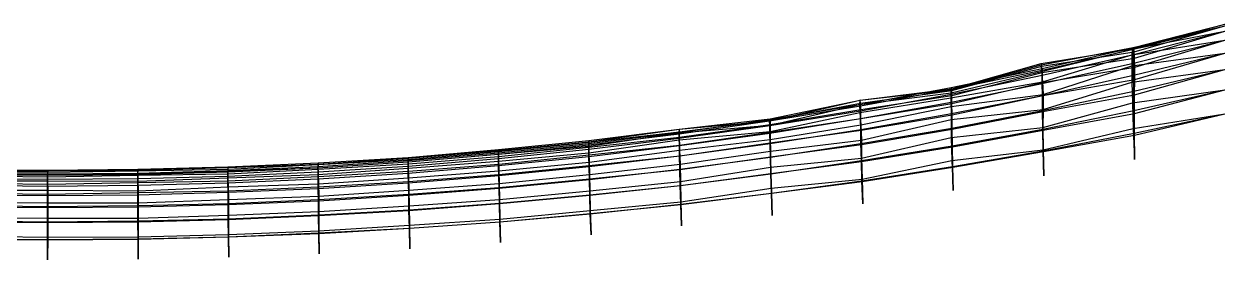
# Model space of a CAD drawing. Header units: metres. Extents: x 0.5 to 40.5, y -2.1 to 1.9.
# Drawn here: x 20.1 to 40.5, y -2.13 to 1.87 of the extents above; entities that cross this region are included whole.
import ezdxf

# ---------------------------------------------------------------- set-up
doc = ezdxf.new("R2010")
doc.units = ezdxf.units.M
doc.layers.add('Deflected structure', color=30, linetype='Continuous')
doc.layers.add('Original structure', color=3, linetype='Continuous')

msp = doc.modelspace()

# ---------------------------------------------------------------- linework, layer by layer
at = {"layer": 'Deflected structure'}
for p, q in [((38.95, 1.454, 12.473), (40.5, 1.866, 12.5)), ((38.926, 1.44, 9.355), (40.5, 1.744, 9.375)), ((38.938, 1.47, 10.915), (40.5, 1.836, 10.938)), ((38.958, 1.394, 14.03), (40.5, 1.836, 14.062)), ((38.964, 1.288, 15.587), (40.5, 1.744, 15.625)), ((37.376, 1.173, 10.942), (38.938, 1.47, 10.915)), ((37.379, 1.2, 12.495), (38.95, 1.454, 12.473)), ((37.382, 1.064, 9.39), (38.926, 1.44, 9.355)), ((38.918, 1.344, 7.792), (40.5, 1.591, 7.812)), ((38.926, 1.44, 9.355), (38.918, 1.344, 7.792)), ((38.938, 1.47, 10.915), (38.926, 1.44, 9.355)), ((38.95, 1.454, 12.473), (38.938, 1.47, 10.915)), ((38.958, 1.394, 14.03), (38.95, 1.454, 12.473)), ((38.966, 1.134, 17.146), (40.5, 1.591, 17.188)), ((37.386, 1.154, 14.048), (38.958, 1.394, 14.03)), ((37.393, 1.042, 15.6), (38.964, 1.288, 15.587)), ((37.398, 0.887, 7.839), (38.918, 1.344, 7.792)), ((38.917, 1.158, 6.229), (40.5, 1.375, 6.25)), ((38.918, 1.344, 7.792), (38.917, 1.158, 6.229)), ((38.964, 1.288, 15.587), (38.958, 1.394, 14.03)), ((38.966, 1.134, 17.146), (38.964, 1.288, 15.587)), ((38.966, 0.928, 18.706), (40.5, 1.375, 18.75)), ((35.846, 0.7, 9.382), (37.382, 1.064, 9.39)), ((35.854, 0.752, 10.933), (37.376, 1.173, 10.942)), ((35.86, 0.768, 12.483), (37.379, 1.2, 12.495)), ((35.862, 0.738, 14.032), (37.386, 1.154, 14.048)), ((35.862, 0.655, 15.583), (37.393, 1.042, 15.6)), ((37.379, 1.2, 12.495), (37.376, 1.173, 10.942)), ((37.376, 1.173, 10.942), (37.382, 1.064, 9.39)), ((37.386, 1.154, 14.048), (37.379, 1.2, 12.495)), ((37.382, 1.064, 9.39), (37.398, 0.887, 7.839)), ((37.393, 1.042, 15.6), (37.386, 1.154, 14.048)), ((37.399, 0.873, 17.152), (37.393, 1.042, 15.6)), ((37.399, 0.873, 17.152), (38.966, 1.134, 17.146)), ((37.409, 0.672, 6.284), (38.917, 1.158, 6.229)), ((38.917, 1.158, 6.229), (38.92, 0.883, 4.669)), ((38.92, 0.883, 4.669), (40.5, 1.096, 4.688)), ((38.965, 0.666, 20.27), (40.5, 1.097, 20.312)), ((38.966, 0.928, 18.706), (38.966, 1.134, 17.146)), ((35.845, 0.613, 7.826), (37.398, 0.887, 7.839)), ((35.862, 0.52, 17.136), (37.399, 0.873, 17.152)), ((37.398, 0.887, 7.839), (37.409, 0.672, 6.284)), ((37.404, 0.652, 18.707), (37.399, 0.873, 17.152)), ((37.404, 0.652, 18.707), (38.966, 0.928, 18.706)), ((37.409, 0.418, 4.722), (38.92, 0.883, 4.669)), ((38.92, 0.883, 4.669), (38.928, 0.529, 3.11)), ((38.965, 0.666, 20.27), (38.966, 0.928, 18.706)), ((34.29, 0.504, 9.395), (35.846, 0.7, 9.382)), ((34.295, 0.573, 10.943), (35.854, 0.752, 10.933)), ((34.298, 0.364, 7.845), (35.845, 0.613, 7.826)), ((34.302, 0.575, 12.49), (35.86, 0.768, 12.483)), ((34.308, 0.522, 14.036), (35.862, 0.738, 14.032)), ((34.312, 0.416, 15.582), (35.862, 0.655, 15.583)), ((35.846, 0.7, 9.382), (35.845, 0.613, 7.826)), ((35.845, 0.613, 7.826), (35.847, 0.471, 6.265)), ((35.854, 0.752, 10.933), (35.846, 0.7, 9.382)), ((35.847, 0.471, 6.265), (37.409, 0.672, 6.284)), ((35.86, 0.768, 12.483), (35.854, 0.752, 10.933)), ((35.862, 0.738, 14.032), (35.86, 0.768, 12.483)), ((35.862, 0.655, 15.583), (35.862, 0.738, 14.032)), ((35.862, 0.52, 17.136), (35.862, 0.655, 15.583)), ((35.863, 0.327, 18.692), (37.404, 0.652, 18.707)), ((37.408, 0.384, 20.266), (37.404, 0.652, 18.707)), ((37.408, 0.384, 20.266), (38.965, 0.666, 20.27)), ((37.409, 0.672, 6.284), (37.409, 0.418, 4.722)), ((38.928, 0.529, 3.11), (40.5, 0.753, 3.125)), ((38.964, 0.348, 21.837), (40.5, 0.753, 21.875)), ((38.964, 0.348, 21.837), (38.965, 0.666, 20.27)), ((32.771, 0.149, 9.401), (34.29, 0.504, 9.395)), ((32.772, 0.164, 15.582), (34.312, 0.416, 15.582)), ((32.773, 0.26, 12.491), (34.302, 0.575, 12.49)), ((32.773, 0.227, 10.947), (34.295, 0.573, 10.943)), ((32.773, 0.239, 14.036), (34.308, 0.522, 14.036)), ((34.295, 0.573, 10.943), (34.29, 0.504, 9.395)), ((34.29, 0.504, 9.395), (34.298, 0.364, 7.845)), ((34.302, 0.575, 12.49), (34.295, 0.573, 10.943)), ((34.308, 0.522, 14.036), (34.302, 0.575, 12.49)), ((34.312, 0.416, 15.582), (34.308, 0.522, 14.036)), ((34.315, 0.264, 17.131), (34.312, 0.416, 15.582)), ((34.313, 0.157, 6.293), (35.847, 0.471, 6.265)), ((34.315, 0.264, 17.131), (35.862, 0.52, 17.136)), ((35.847, 0.471, 6.265), (35.847, 0.247, 4.7)), ((35.847, 0.247, 4.7), (37.409, 0.418, 4.722)), ((35.863, 0.327, 18.692), (35.862, 0.52, 17.136)), ((37.407, 0.111, 3.155), (38.928, 0.529, 3.11)), ((37.409, 0.418, 4.722), (37.407, 0.111, 3.155)), ((38.928, 0.529, 3.11), (38.94, 0.095, 1.553)), ((31.226, 0.082, 10.947), (32.773, 0.227, 10.947)), ((31.229, 0.086, 12.49), (32.773, 0.26, 12.491)), ((31.232, 0.039, 14.033), (32.773, 0.239, 14.036)), ((32.773, 0.227, 10.947), (32.771, 0.149, 9.401)), ((32.772, 0.044, 7.851), (34.298, 0.364, 7.845)), ((32.772, 0.164, 15.582), (32.773, 0.239, 14.036)), ((32.773, 0.035, 17.131), (34.315, 0.264, 17.131)), ((32.773, 0.239, 14.036), (32.773, 0.26, 12.491)), ((32.773, 0.26, 12.491), (32.773, 0.227, 10.947)), ((34.298, 0.364, 7.845), (34.313, 0.157, 6.293)), ((34.319, 0.067, 18.685), (34.315, 0.264, 17.131)), ((34.319, 0.067, 18.685), (35.863, 0.327, 18.692)), ((34.323, -0.101, 4.735), (35.847, 0.247, 4.7)), ((35.847, 0.247, 4.7), (35.848, -0.056, 3.133)), ((35.866, 0.081, 20.253), (35.863, 0.327, 18.692)), ((35.866, 0.081, 20.253), (37.408, 0.384, 20.266)), ((37.412, 0.068, 21.833), (37.408, 0.384, 20.266)), ((37.412, 0.068, 21.833), (38.964, 0.348, 21.837)), ((38.94, 0.095, 1.553), (40.5, 0.344, 1.562)), ((38.962, -0.02, 23.412), (38.964, 0.348, 21.837)), ((38.962, -0.02, 23.412), (40.5, 0.344, 23.438)), ((29.692, -0.202, 9.408), (31.223, 0.023, 9.401)), ((29.693, -0.13, 10.951), (31.226, 0.082, 10.947)), ((29.694, -0.109, 12.493), (31.229, 0.086, 12.49)), ((29.695, -0.139, 14.035), (31.232, 0.039, 14.033)), ((31.223, 0.023, 9.401), (32.771, 0.149, 9.401)), ((31.226, 0.082, 10.947), (31.223, 0.023, 9.401)), ((31.223, 0.023, 9.401), (31.226, -0.095, 7.853)), ((31.229, 0.086, 12.49), (31.226, 0.082, 10.947)), ((31.226, -0.095, 7.853), (32.772, 0.044, 7.851)), ((31.232, 0.039, 14.033), (31.229, 0.086, 12.49)), ((31.234, -0.052, 15.576), (31.232, 0.039, 14.033)), ((31.234, -0.052, 15.576), (32.772, 0.164, 15.582)), ((31.236, -0.188, 17.124), (32.773, 0.035, 17.131)), ((32.771, 0.149, 9.401), (32.772, 0.044, 7.851)), ((32.773, 0.035, 17.131), (32.772, 0.164, 15.582)), ((32.772, 0.044, 7.851), (32.775, -0.093, 6.292)), ((32.775, -0.149, 18.685), (32.773, 0.035, 17.131)), ((32.775, -0.093, 6.292), (34.313, 0.157, 6.293)), ((32.775, -0.149, 18.685), (34.319, 0.067, 18.685)), ((34.313, 0.157, 6.293), (34.323, -0.101, 4.735)), ((34.323, -0.177, 20.246), (34.319, 0.067, 18.685)), ((34.323, -0.177, 20.246), (35.866, 0.081, 20.253)), ((35.848, -0.056, 3.133), (37.407, 0.111, 3.155)), ((35.87, -0.218, 21.822), (35.866, 0.081, 20.253)), ((35.87, -0.218, 21.822), (37.412, 0.068, 21.833)), ((37.407, 0.111, 3.155), (37.412, -0.266, 1.582)), ((37.412, -0.266, 1.582), (38.94, 0.095, 1.553)), ((37.416, -0.294, 23.409), (37.412, 0.068, 21.833)), ((38.94, 0.095, 1.553), (38.961, -0.432)), ((28.156, -0.341, 9.409), (29.692, -0.202, 9.408)), ((28.158, -0.278, 10.952), (29.693, -0.13, 10.951)), ((28.159, -0.263, 12.493), (29.694, -0.109, 12.493)), ((28.16, -0.296, 14.034), (29.695, -0.139, 14.035)), ((29.693, -0.13, 10.951), (29.692, -0.202, 9.408)), ((29.692, -0.202, 9.408), (29.695, -0.315, 7.86)), ((29.694, -0.109, 12.493), (29.693, -0.13, 10.951)), ((29.695, -0.139, 14.035), (29.694, -0.109, 12.493)), ((29.695, -0.315, 7.86), (31.226, -0.095, 7.853)), ((29.696, -0.222, 15.578), (29.695, -0.139, 14.035)), ((29.696, -0.222, 15.578), (31.234, -0.052, 15.576)), ((29.697, -0.353, 17.125), (31.236, -0.188, 17.124)), ((31.226, -0.095, 7.853), (31.234, -0.274, 6.3)), ((31.236, -0.188, 17.124), (31.234, -0.052, 15.576)), ((31.234, -0.274, 6.3), (32.775, -0.093, 6.292)), ((31.239, -0.371, 18.677), (31.236, -0.188, 17.124)), ((31.239, -0.371, 18.677), (32.775, -0.149, 18.685)), ((32.775, -0.093, 6.292), (32.778, -0.289, 4.727)), ((32.78, -0.383, 20.246), (32.775, -0.149, 18.685)), ((32.778, -0.289, 4.727), (34.323, -0.101, 4.735)), ((32.78, -0.383, 20.246), (34.323, -0.177, 20.246)), ((34.323, -0.101, 4.735), (34.327, -0.406, 3.168)), ((34.328, -0.467, 21.816), (34.323, -0.177, 20.246)), ((34.327, -0.406, 3.168), (35.848, -0.056, 3.133)), ((35.848, -0.056, 3.133), (35.859, -0.45, 1.564)), ((37.416, -0.294, 23.409), (38.962, -0.02, 23.412)), ((38.961, -0.432, 25), (38.962, -0.02, 23.412)), ((25.093, -0.507, 10.954), (26.625, -0.407, 10.952)), ((25.094, -0.489, 12.494), (26.627, -0.394, 12.493)), ((26.623, -0.469, 9.409), (28.156, -0.341, 9.409)), ((26.625, -0.407, 10.952), (26.623, -0.469, 9.409)), ((26.625, -0.407, 10.952), (28.158, -0.278, 10.952)), ((26.627, -0.394, 12.493), (26.625, -0.407, 10.952)), ((26.627, -0.394, 12.493), (28.159, -0.263, 12.493)), ((26.627, -0.428, 14.033), (28.16, -0.296, 14.034)), ((26.627, -0.428, 14.033), (26.627, -0.394, 12.493)), ((26.628, -0.506, 15.575), (28.161, -0.377, 15.576)), ((28.158, -0.278, 10.952), (28.156, -0.341, 9.409)), ((28.156, -0.341, 9.409), (28.159, -0.457, 7.862)), ((28.159, -0.263, 12.493), (28.158, -0.278, 10.952)), ((28.16, -0.296, 14.034), (28.159, -0.263, 12.493)), ((28.159, -0.457, 7.862), (29.695, -0.315, 7.86)), ((28.161, -0.377, 15.576), (28.16, -0.296, 14.034)), ((28.161, -0.377, 15.576), (29.696, -0.222, 15.578)), ((28.163, -0.507, 17.122), (28.161, -0.377, 15.576)), ((28.163, -0.507, 17.122), (29.697, -0.353, 17.125)), ((29.695, -0.315, 7.86), (29.701, -0.474, 6.305)), ((29.697, -0.353, 17.125), (29.696, -0.222, 15.578)), ((29.7, -0.531, 18.677), (29.697, -0.353, 17.125)), ((29.7, -0.531, 18.677), (31.239, -0.371, 18.677)), ((29.701, -0.474, 6.305), (31.234, -0.274, 6.3)), ((31.234, -0.274, 6.3), (31.243, -0.512, 4.74)), ((31.243, -0.599, 20.238), (31.239, -0.371, 18.677)), ((31.243, -0.512, 4.74), (32.778, -0.289, 4.727)), ((31.243, -0.599, 20.238), (32.78, -0.383, 20.246)), ((32.778, -0.289, 4.727), (32.78, -0.559, 3.154)), ((32.786, -0.667, 21.816), (32.78, -0.383, 20.246)), ((32.78, -0.559, 3.154), (34.327, -0.406, 3.168)), ((34.327, -0.406, 3.168), (34.334, -0.766, 1.591)), ((34.328, -0.467, 21.816), (35.87, -0.218, 21.822)), ((35.859, -0.45, 1.564), (37.412, -0.266, 1.582)), ((35.875, -0.563, 23.403), (35.87, -0.218, 21.822)), ((35.875, -0.563, 23.403), (37.416, -0.294, 23.409)), ((37.412, -0.266, 1.582), (37.423, -0.706)), ((37.423, -0.706, 25), (37.416, -0.294, 23.409)), ((18.972, -0.605, 12.494), (20.502, -0.61, 12.493)), ((20.502, -0.61, 12.493), (20.501, -0.622, 10.953)), ((20.502, -0.61, 12.493), (22.032, -0.595, 12.495)), ((20.503, -0.647, 14.032), (20.502, -0.61, 12.493)), ((22.031, -0.613, 10.956), (23.562, -0.568, 10.953)), ((22.032, -0.595, 12.495), (22.031, -0.613, 10.956)), ((22.032, -0.595, 12.495), (23.563, -0.556, 12.493)), ((22.033, -0.622, 14.035), (22.032, -0.595, 12.495)), ((22.033, -0.622, 14.035), (23.564, -0.592, 14.032)), ((23.562, -0.568, 10.953), (23.56, -0.628, 9.411)), ((23.56, -0.628, 9.411), (25.091, -0.572, 9.412)), ((23.562, -0.568, 10.953), (25.093, -0.507, 10.954)), ((23.563, -0.556, 12.493), (23.562, -0.568, 10.953)), ((23.563, -0.556, 12.493), (25.094, -0.489, 12.494)), ((23.564, -0.592, 14.032), (23.563, -0.556, 12.493)), ((23.564, -0.592, 14.032), (25.095, -0.517, 14.034)), ((23.564, -0.671, 15.574), (23.564, -0.592, 14.032)), ((23.564, -0.671, 15.574), (25.095, -0.595, 15.576)), ((25.091, -0.572, 9.412), (26.623, -0.469, 9.409)), ((25.093, -0.507, 10.954), (25.091, -0.572, 9.412)), ((25.091, -0.572, 9.412), (25.094, -0.683, 7.866)), ((25.094, -0.489, 12.494), (25.093, -0.507, 10.954)), ((25.095, -0.517, 14.034), (25.094, -0.489, 12.494)), ((25.094, -0.683, 7.866), (26.625, -0.576, 7.862)), ((25.095, -0.517, 14.034), (26.627, -0.428, 14.033)), ((25.095, -0.595, 15.576), (26.628, -0.506, 15.575)), ((25.095, -0.595, 15.576), (25.095, -0.517, 14.034)), ((25.096, -0.72, 17.121), (25.095, -0.595, 15.576)), ((26.623, -0.469, 9.409), (26.625, -0.576, 7.862)), ((26.625, -0.576, 7.862), (28.159, -0.457, 7.862)), ((26.625, -0.576, 7.862), (26.632, -0.739, 6.309)), ((26.628, -0.506, 15.575), (26.627, -0.428, 14.033)), ((26.629, -0.63, 17.121), (26.628, -0.506, 15.575)), ((26.629, -0.63, 17.121), (28.163, -0.507, 17.122)), ((28.159, -0.457, 7.862), (28.166, -0.622, 6.308)), ((28.165, -0.683, 18.675), (28.163, -0.507, 17.122)), ((28.165, -0.683, 18.675), (29.7, -0.531, 18.677)), ((28.166, -0.622, 6.308), (29.701, -0.474, 6.305)), ((29.705, -0.757, 20.238), (29.7, -0.531, 18.677)), ((29.701, -0.474, 6.305), (29.706, -0.685, 4.743)), ((29.705, -0.757, 20.238), (31.243, -0.599, 20.238)), ((29.706, -0.685, 4.743), (31.243, -0.512, 4.74)), ((31.243, -0.512, 4.74), (31.249, -0.801, 3.172)), ((31.25, -0.874, 21.81), (31.243, -0.599, 20.238)), ((31.249, -0.801, 3.172), (32.78, -0.559, 3.154)), ((32.78, -0.559, 3.154), (32.788, -0.915, 1.577)), ((32.786, -0.667, 21.816), (34.328, -0.467, 21.816)), ((34.335, -0.803, 23.399), (34.328, -0.467, 21.816)), ((34.334, -0.766, 1.591), (35.859, -0.45, 1.564)), ((34.335, -0.803, 23.399), (35.875, -0.563, 23.403)), ((35.859, -0.45, 1.564), (35.885, -0.955)), ((35.885, -0.955, 25), (35.875, -0.563, 23.403)), ((18.968, -0.683, 9.413), (20.498, -0.681, 9.411)), ((18.969, -0.795, 7.867), (20.5, -0.791, 7.865)), ((18.97, -0.62, 10.955), (20.501, -0.622, 10.953)), ((18.971, -0.707, 15.575), (20.502, -0.726, 15.573)), ((18.972, -0.633, 14.034), (20.503, -0.647, 14.032)), ((20.501, -0.622, 10.953), (20.498, -0.681, 9.411)), ((20.498, -0.681, 9.411), (22.029, -0.681, 9.414)), ((20.498, -0.681, 9.411), (20.5, -0.791, 7.865)), ((20.5, -0.791, 7.865), (22.031, -0.797, 7.868)), ((20.5, -0.791, 7.865), (20.504, -0.952, 6.313)), ((20.501, -0.622, 10.953), (22.031, -0.613, 10.956)), ((20.501, -0.848, 17.119), (20.502, -0.726, 15.573)), ((20.502, -0.726, 15.573), (20.503, -0.647, 14.032)), ((20.502, -0.726, 15.573), (22.033, -0.698, 15.576)), ((20.503, -0.647, 14.032), (22.033, -0.622, 14.035)), ((22.031, -0.613, 10.956), (22.029, -0.681, 9.414)), ((22.029, -0.681, 9.414), (23.56, -0.628, 9.411)), ((22.029, -0.681, 9.414), (22.031, -0.797, 7.868)), ((22.031, -0.797, 7.868), (23.562, -0.739, 7.865)), ((22.031, -0.797, 7.868), (22.035, -0.96, 6.316)), ((22.032, -0.822, 17.121), (22.033, -0.698, 15.576)), ((22.032, -0.822, 17.121), (23.564, -0.794, 17.119)), ((22.033, -0.698, 15.576), (22.033, -0.622, 14.035)), ((22.033, -0.698, 15.576), (23.564, -0.671, 15.574)), ((23.56, -0.628, 9.411), (23.562, -0.739, 7.865)), ((23.562, -0.739, 7.865), (25.094, -0.683, 7.866)), ((23.562, -0.739, 7.865), (23.566, -0.896, 6.312)), ((23.564, -0.794, 17.119), (23.564, -0.671, 15.574)), ((23.564, -0.794, 17.119), (25.096, -0.72, 17.121)), ((23.565, -0.963, 18.671), (23.564, -0.794, 17.119)), ((25.094, -0.683, 7.866), (25.099, -0.843, 6.313)), ((25.096, -0.72, 17.121), (26.629, -0.63, 17.121)), ((25.097, -0.892, 18.673), (25.096, -0.72, 17.121)), ((25.097, -0.892, 18.673), (26.631, -0.801, 18.674)), ((25.099, -0.843, 6.313), (26.632, -0.739, 6.309)), ((26.631, -0.801, 18.674), (26.629, -0.63, 17.121)), ((26.631, -0.801, 18.674), (28.165, -0.683, 18.675)), ((26.635, -1.02, 20.235), (26.631, -0.801, 18.674)), ((26.632, -0.739, 6.309), (28.166, -0.622, 6.308)), ((26.632, -0.739, 6.309), (26.637, -0.949, 4.747)), ((28.17, -0.904, 20.236), (28.165, -0.683, 18.675)), ((28.166, -0.622, 6.308), (28.172, -0.839, 4.747)), ((28.17, -0.904, 20.236), (29.705, -0.757, 20.238)), ((28.172, -0.839, 4.747), (29.706, -0.685, 4.743)), ((29.711, -1.03, 21.81), (29.705, -0.757, 20.238)), ((29.706, -0.685, 4.743), (29.712, -0.96, 3.172)), ((29.712, -0.96, 3.172), (31.249, -0.801, 3.172)), ((31.249, -0.801, 3.172), (31.257, -1.15, 1.592)), ((31.25, -0.874, 21.81), (32.786, -0.667, 21.816)), ((32.795, -1, 23.4), (32.786, -0.667, 21.816)), ((32.788, -0.915, 1.577), (34.334, -0.766, 1.591)), ((32.795, -1, 23.4), (34.335, -0.803, 23.399)), ((34.334, -0.766, 1.591), (34.346, -1.18)), ((34.346, -1.18, 25), (34.335, -0.803, 23.399)), ((18.968, -0.998, 18.673), (20.5, -1.016, 18.671)), ((18.97, -0.83, 17.12), (20.501, -0.848, 17.119)), ((18.972, -0.949, 6.314), (20.504, -0.952, 6.313)), ((20.5, -1.016, 18.671), (20.501, -0.848, 17.119)), ((20.5, -1.016, 18.671), (22.032, -0.993, 18.673)), ((20.5, -1.229, 20.232), (20.5, -1.016, 18.671)), ((20.501, -0.848, 17.119), (22.032, -0.822, 17.121)), ((20.504, -0.952, 6.313), (22.035, -0.96, 6.316)), ((20.504, -0.952, 6.313), (20.505, -1.166, 4.752)), ((22.032, -0.993, 18.673), (22.032, -0.822, 17.121)), ((22.032, -0.993, 18.673), (23.565, -0.963, 18.671)), ((22.033, -1.209, 20.234), (22.032, -0.993, 18.673)), ((22.035, -0.96, 6.316), (23.566, -0.896, 6.312)), ((22.035, -0.96, 6.316), (22.038, -1.166, 4.754)), ((23.565, -0.963, 18.671), (25.097, -0.892, 18.673)), ((23.567, -1.178, 20.233), (23.565, -0.963, 18.671)), ((23.566, -0.896, 6.312), (25.099, -0.843, 6.313)), ((23.566, -0.896, 6.312), (23.57, -1.107, 4.75)), ((25.1, -1.107, 20.235), (25.097, -0.892, 18.673)), ((25.099, -0.843, 6.313), (25.104, -1.051, 4.751)), ((25.1, -1.107, 20.235), (26.635, -1.02, 20.235)), ((25.104, -1.051, 4.751), (26.637, -0.949, 4.747)), ((26.635, -1.02, 20.235), (28.17, -0.904, 20.236)), ((26.639, -1.284, 21.807), (26.635, -1.02, 20.235)), ((26.637, -0.949, 4.747), (28.172, -0.839, 4.747)), ((26.637, -0.949, 4.747), (26.64, -1.215, 3.176)), ((28.175, -1.172, 21.808), (28.17, -0.904, 20.236)), ((28.172, -0.839, 4.747), (28.176, -1.108, 3.176)), ((28.176, -1.108, 3.176), (29.712, -0.96, 3.172)), ((29.711, -1.03, 21.81), (31.25, -0.874, 21.81)), ((29.712, -0.96, 3.172), (29.718, -1.296, 1.59)), ((31.258, -1.194, 23.396), (31.25, -0.874, 21.81)), ((31.257, -1.15, 1.592), (32.788, -0.915, 1.577)), ((31.258, -1.194, 23.396), (32.795, -1, 23.4)), ((32.788, -0.915, 1.577), (32.808, -1.381)), ((32.808, -1.381, 25), (32.795, -1, 23.4)), ((18.967, -1.209, 20.234), (20.5, -1.229, 20.232)), ((18.972, -1.155, 4.752), (20.505, -1.166, 4.752)), ((20.5, -1.229, 20.232), (22.033, -1.209, 20.234)), ((20.505, -1.166, 4.752), (20.503, -1.425, 3.179)), ((20.505, -1.166, 4.752), (22.038, -1.166, 4.754)), ((22.033, -1.209, 20.234), (23.567, -1.178, 20.233)), ((22.034, -1.469, 21.807), (22.033, -1.209, 20.234)), ((22.038, -1.166, 4.754), (22.037, -1.424, 3.182)), ((22.038, -1.166, 4.754), (23.57, -1.107, 4.75)), ((23.567, -1.178, 20.233), (25.1, -1.107, 20.235)), ((23.569, -1.438, 21.806), (23.567, -1.178, 20.233)), ((23.57, -1.107, 4.75), (25.104, -1.051, 4.751)), ((23.57, -1.107, 4.75), (23.572, -1.375, 3.179)), ((25.104, -1.369, 21.807), (25.1, -1.107, 20.235)), ((25.104, -1.051, 4.751), (25.106, -1.315, 3.179)), ((25.106, -1.315, 3.179), (26.64, -1.215, 3.176)), ((26.639, -1.284, 21.807), (28.175, -1.172, 21.808)), ((26.64, -1.215, 3.176), (28.176, -1.108, 3.176)), ((26.64, -1.215, 3.176), (26.645, -1.545, 1.593)), ((28.175, -1.172, 21.808), (29.711, -1.03, 21.81)), ((28.183, -1.485, 23.395), (28.175, -1.172, 21.808)), ((28.176, -1.108, 3.176), (28.182, -1.44, 1.594)), ((29.719, -1.348, 23.396), (29.711, -1.03, 21.81)), ((29.718, -1.296, 1.59), (31.257, -1.15, 1.592)), ((29.719, -1.348, 23.396), (31.258, -1.194, 23.396)), ((31.257, -1.15, 1.592), (31.269, -1.558)), ((31.269, -1.558, 25), (31.258, -1.194, 23.396)), ((18.969, -1.416, 3.18), (20.503, -1.425, 3.179)), ((20.5, -1.487, 21.805), (20.5, -1.229, 20.232)), ((20.503, -1.425, 3.179), (20.502, -1.745, 1.596)), ((20.503, -1.425, 3.179), (22.037, -1.424, 3.182)), ((22.037, -1.424, 3.182), (23.572, -1.375, 3.179)), ((22.037, -1.424, 3.182), (22.038, -1.742, 1.598)), ((23.569, -1.438, 21.806), (25.104, -1.369, 21.807)), ((23.572, -1.375, 3.179), (25.106, -1.315, 3.179)), ((23.572, -1.375, 3.179), (23.574, -1.703, 1.597)), ((25.104, -1.369, 21.807), (26.639, -1.284, 21.807)), ((25.109, -1.677, 23.394), (25.104, -1.369, 21.807)), ((25.106, -1.315, 3.179), (25.109, -1.639, 1.596)), ((26.646, -1.593, 23.395), (26.639, -1.284, 21.807)), ((28.182, -1.44, 1.594), (29.718, -1.296, 1.59)), ((28.183, -1.485, 23.395), (29.719, -1.348, 23.396)), ((29.718, -1.296, 1.59), (29.731, -1.711)), ((29.731, -1.711, 25), (29.719, -1.348, 23.396)), ((18.966, -1.467, 21.807), (20.5, -1.487, 21.805)), ((20.5, -1.487, 21.805), (22.034, -1.469, 21.807)), ((20.5, -1.79, 23.393), (20.5, -1.487, 21.805)), ((22.034, -1.469, 21.807), (23.569, -1.438, 21.806)), ((22.036, -1.774, 23.394), (22.034, -1.469, 21.807)), ((23.573, -1.741, 23.393), (23.569, -1.438, 21.806)), ((25.109, -1.639, 1.596), (26.645, -1.545, 1.593)), ((25.109, -1.677, 23.394), (26.646, -1.593, 23.395)), ((26.645, -1.545, 1.593), (28.182, -1.44, 1.594)), ((26.645, -1.545, 1.593), (26.654, -1.946)), ((26.646, -1.593, 23.395), (28.183, -1.485, 23.395)), ((26.654, -1.946, 25), (26.646, -1.593, 23.395)), ((28.182, -1.44, 1.594), (28.192, -1.841)), ((28.192, -1.841, 25), (28.183, -1.485, 23.395)), ((18.964, -1.771, 23.395), (20.5, -1.79, 23.393)), ((18.966, -1.733, 1.596), (20.502, -1.745, 1.596)), ((20.502, -1.745, 1.596), (20.5, -2.134)), ((20.5, -1.79, 23.393), (22.036, -1.774, 23.394)), ((20.5, -2.134, 25), (20.5, -1.79, 23.393)), ((20.502, -1.745, 1.596), (22.038, -1.742, 1.598)), ((22.036, -1.774, 23.394), (23.573, -1.741, 23.393)), ((22.038, -2.122, 25), (22.036, -1.774, 23.394)), ((22.038, -1.742, 1.598), (23.574, -1.703, 1.597)), ((22.038, -1.742, 1.598), (22.038, -2.122)), ((23.573, -1.741, 23.393), (25.109, -1.677, 23.394)), ((23.577, -2.087, 25), (23.573, -1.741, 23.393)), ((23.574, -1.703, 1.597), (25.109, -1.639, 1.596)), ((23.574, -1.703, 1.597), (23.577, -2.087)), ((25.109, -1.639, 1.596), (25.115, -2.028)), ((25.115, -2.028, 25), (25.109, -1.677, 23.394))]:
    msp.add_line(p, q, dxfattribs=at)
at = {"layer": 'Original structure'}
for p, q in [((38.945, 1.47, 12.5), (40.5, 1.866, 12.5)), ((38.945, 1.441, 14.056), (40.5, 1.836, 14.062)), ((38.945, 1.441, 10.944), (40.5, 1.836, 10.938)), ((38.946, 1.352, 15.613), (40.5, 1.744, 15.625)), ((38.946, 1.352, 9.387), (40.5, 1.744, 9.375)), ((37.395, 1.112, 12.5), (38.945, 1.47, 12.5)), ((37.395, 1.084, 14.052), (38.945, 1.441, 14.056)), ((37.395, 1.084, 10.948), (38.945, 1.441, 10.944)), ((38.945, 1.441, 14.056), (38.945, 1.47, 12.5)), ((38.945, 1.47, 12.5), (38.945, 1.441, 10.944)), ((38.946, 1.352, 15.613), (38.945, 1.441, 14.056)), ((38.945, 1.441, 10.944), (38.946, 1.352, 9.387)), ((38.946, 1.204, 17.171), (40.5, 1.591, 17.188)), ((38.946, 1.204, 7.829), (40.5, 1.591, 7.812)), ((37.396, 0.998, 15.604), (38.946, 1.352, 15.613)), ((37.396, 0.998, 9.396), (38.946, 1.352, 9.387)), ((38.946, 1.204, 17.171), (38.946, 1.352, 15.613)), ((38.946, 1.352, 9.387), (38.946, 1.204, 7.829)), ((38.947, 0.997, 18.73), (40.5, 1.375, 18.75)), ((38.947, 0.997, 6.27), (40.5, 1.375, 6.25)), ((35.848, 0.79, 12.5), (37.395, 1.112, 12.5)), ((35.849, 0.763, 14.048), (37.395, 1.084, 14.052)), ((35.849, 0.763, 10.952), (37.395, 1.084, 10.948)), ((37.395, 1.084, 14.052), (37.395, 1.112, 12.5)), ((37.395, 1.112, 12.5), (37.395, 1.084, 10.948)), ((37.396, 0.998, 15.604), (37.395, 1.084, 14.052)), ((37.395, 1.084, 10.948), (37.396, 0.998, 9.396)), ((37.397, 0.856, 17.158), (38.946, 1.204, 17.171)), ((37.397, 0.856, 7.842), (38.946, 1.204, 7.829)), ((38.947, 0.997, 18.73), (38.946, 1.204, 17.171)), ((38.946, 1.204, 7.829), (38.947, 0.997, 6.27)), ((38.949, 0.73, 20.291), (40.5, 1.097, 20.312)), ((38.949, 0.73, 4.709), (40.5, 1.096, 4.688)), ((35.85, 0.68, 15.597), (37.396, 0.998, 15.604)), ((35.85, 0.68, 9.403), (37.396, 0.998, 9.396)), ((35.851, 0.543, 17.149), (37.397, 0.856, 17.158)), ((35.851, 0.543, 7.851), (37.397, 0.856, 7.842)), ((37.397, 0.856, 17.158), (37.396, 0.998, 15.604)), ((37.396, 0.998, 9.396), (37.397, 0.856, 7.842)), ((37.399, 0.656, 18.715), (37.397, 0.856, 17.158)), ((37.397, 0.856, 7.842), (37.399, 0.656, 6.285)), ((37.399, 0.656, 18.715), (38.947, 0.997, 18.73)), ((37.399, 0.656, 6.285), (38.947, 0.997, 6.27)), ((38.949, 0.73, 20.291), (38.947, 0.997, 18.73)), ((38.947, 0.997, 6.27), (38.949, 0.73, 4.709)), ((34.305, 0.503, 12.5), (35.848, 0.79, 12.5)), ((34.306, 0.477, 14.045), (35.849, 0.763, 14.048)), ((34.306, 0.477, 10.955), (35.849, 0.763, 10.952)), ((34.307, 0.397, 15.592), (35.85, 0.68, 15.597)), ((34.307, 0.397, 9.408), (35.85, 0.68, 9.403)), ((35.849, 0.763, 14.048), (35.848, 0.79, 12.5)), ((35.848, 0.79, 12.5), (35.849, 0.763, 10.952)), ((35.85, 0.68, 15.597), (35.849, 0.763, 14.048)), ((35.849, 0.763, 10.952), (35.85, 0.68, 9.403)), ((35.851, 0.543, 17.149), (35.85, 0.68, 15.597)), ((35.85, 0.68, 9.403), (35.851, 0.543, 7.851)), ((35.854, 0.35, 18.703), (37.399, 0.656, 18.715)), ((35.854, 0.35, 6.296), (37.399, 0.656, 6.285)), ((37.402, 0.399, 20.275), (37.399, 0.656, 18.715)), ((37.399, 0.656, 6.285), (37.402, 0.399, 4.725)), ((37.402, 0.399, 20.275), (38.949, 0.73, 20.291)), ((37.402, 0.399, 4.725), (38.949, 0.73, 4.709)), ((38.951, 0.402, 21.854), (38.949, 0.73, 20.291)), ((38.949, 0.73, 4.709), (38.951, 0.402, 3.146)), ((38.951, 0.402, 21.854), (40.5, 0.753, 21.875)), ((38.951, 0.402, 3.146), (40.5, 0.753, 3.125)), ((32.765, 0.25, 12.5), (34.305, 0.503, 12.5)), ((32.765, 0.224, 14.043), (34.306, 0.477, 14.045)), ((32.765, 0.224, 10.957), (34.306, 0.477, 10.955)), ((34.306, 0.477, 14.045), (34.305, 0.503, 12.5)), ((34.305, 0.503, 12.5), (34.306, 0.477, 10.955)), ((34.307, 0.397, 15.592), (34.306, 0.477, 14.045)), ((34.306, 0.477, 10.955), (34.307, 0.397, 9.408)), ((34.309, 0.264, 17.142), (35.851, 0.543, 17.149)), ((34.309, 0.264, 7.859), (35.851, 0.543, 7.851)), ((35.854, 0.35, 18.703), (35.851, 0.543, 17.149)), ((35.851, 0.543, 7.851), (35.854, 0.35, 6.296)), ((31.227, 0.029, 12.5), (32.765, 0.25, 12.5)), ((31.227, 0.004, 14.042), (32.765, 0.224, 14.043)), ((31.227, 0.004, 10.958), (32.765, 0.224, 10.957)), ((32.765, 0.224, 14.043), (32.765, 0.25, 12.5)), ((32.765, 0.25, 12.5), (32.765, 0.224, 10.957)), ((32.767, 0.147, 15.588), (32.765, 0.224, 14.043)), ((32.765, 0.224, 10.957), (32.767, 0.147, 9.412)), ((32.767, 0.147, 15.588), (34.307, 0.397, 15.592)), ((32.767, 0.147, 9.412), (34.307, 0.397, 9.408)), ((32.769, 0.018, 17.136), (34.309, 0.264, 17.142)), ((32.769, 0.018, 7.864), (34.309, 0.264, 7.859)), ((34.309, 0.264, 17.142), (34.307, 0.397, 15.592)), ((34.307, 0.397, 9.408), (34.309, 0.264, 7.859)), ((34.312, 0.078, 18.695), (34.309, 0.264, 17.142)), ((34.309, 0.264, 7.859), (34.312, 0.078, 6.305)), ((34.312, 0.078, 18.695), (35.854, 0.35, 18.703)), ((34.312, 0.078, 6.305), (35.854, 0.35, 6.296)), ((35.858, 0.103, 20.263), (35.854, 0.35, 18.703)), ((35.854, 0.35, 6.296), (35.858, 0.103, 4.737)), ((35.858, 0.103, 20.263), (37.402, 0.399, 20.275)), ((35.858, 0.103, 4.737), (37.402, 0.399, 4.725)), ((37.406, 0.086, 21.84), (37.402, 0.399, 20.275)), ((37.402, 0.399, 4.725), (37.406, 0.086, 3.16)), ((37.406, 0.086, 21.84), (38.951, 0.402, 21.854)), ((37.406, 0.086, 3.16), (38.951, 0.402, 3.146)), ((38.955, 0.014, 23.423), (38.951, 0.402, 21.854)), ((38.951, 0.402, 3.146), (38.955, 0.014, 1.577)), ((38.955, 0.014, 23.423), (40.5, 0.344, 23.438)), ((38.955, 0.014, 1.577), (40.5, 0.344, 1.562)), ((29.691, -0.16, 12.5), (31.227, 0.029, 12.5)), ((29.691, -0.184, 14.04), (31.227, 0.004, 14.042)), ((29.691, -0.184, 10.96), (31.227, 0.004, 10.958)), ((31.227, 0.004, 14.042), (31.227, 0.029, 12.5)), ((31.227, 0.029, 12.5), (31.227, 0.004, 10.958)), ((31.229, -0.071, 15.585), (31.227, 0.004, 14.042)), ((31.227, 0.004, 10.958), (31.229, -0.071, 9.415)), ((31.229, -0.071, 15.585), (32.767, 0.147, 15.588)), ((31.229, -0.071, 9.415), (32.767, 0.147, 9.412)), ((31.231, -0.196, 17.132), (32.769, 0.018, 17.136)), ((31.231, -0.196, 7.868), (32.769, 0.018, 7.864)), ((32.769, 0.018, 17.136), (32.767, 0.147, 15.588)), ((32.767, 0.147, 9.412), (32.769, 0.018, 7.864)), ((32.772, -0.162, 18.689), (32.769, 0.018, 17.136)), ((32.769, 0.018, 7.864), (32.772, -0.162, 6.311)), ((32.772, -0.162, 18.689), (34.312, 0.078, 18.695)), ((32.772, -0.162, 6.311), (34.312, 0.078, 6.305)), ((34.316, -0.16, 20.255), (34.312, 0.078, 18.695)), ((34.312, 0.078, 6.305), (34.316, -0.16, 4.745)), ((34.316, -0.16, 20.255), (35.858, 0.103, 20.263)), ((34.316, -0.16, 4.745), (35.858, 0.103, 4.737)), ((35.863, -0.198, 21.83), (35.858, 0.103, 20.263)), ((35.858, 0.103, 4.737), (35.863, -0.198, 3.17)), ((35.863, -0.198, 21.83), (37.406, 0.086, 21.84)), ((35.863, -0.198, 3.17), (37.406, 0.086, 3.16)), ((37.412, -0.284, 23.414), (37.406, 0.086, 21.84)), ((37.406, 0.086, 3.16), (37.412, -0.284, 1.586)), ((37.412, -0.284, 23.414), (38.955, 0.014, 23.423)), ((37.412, -0.284, 1.586), (38.955, 0.014, 1.577)), ((38.961, -0.432, 25), (38.955, 0.014, 23.423)), ((38.955, 0.014, 1.577), (38.961, -0.432)), ((28.157, -0.319, 12.5), (29.691, -0.16, 12.5)), ((28.157, -0.343, 14.04), (29.691, -0.184, 14.04)), ((28.157, -0.343, 10.96), (29.691, -0.184, 10.96)), ((29.691, -0.184, 14.04), (29.691, -0.16, 12.5)), ((29.691, -0.16, 12.5), (29.691, -0.184, 10.96)), ((29.693, -0.258, 15.583), (29.691, -0.184, 14.04)), ((29.691, -0.184, 10.96), (29.693, -0.258, 9.417)), ((29.693, -0.258, 15.583), (31.229, -0.071, 15.585)), ((29.693, -0.258, 9.417), (31.229, -0.071, 9.415)), ((29.695, -0.38, 17.129), (31.231, -0.196, 17.132)), ((29.695, -0.38, 7.871), (31.231, -0.196, 7.868)), ((31.231, -0.196, 17.132), (31.229, -0.071, 15.585)), ((31.229, -0.071, 9.415), (31.231, -0.196, 7.868)), ((31.234, -0.371, 18.684), (31.231, -0.196, 17.132)), ((31.231, -0.196, 7.868), (31.234, -0.371, 6.316)), ((31.234, -0.371, 18.684), (32.772, -0.162, 18.689)), ((31.234, -0.371, 6.316), (32.772, -0.162, 6.311)), ((32.777, -0.393, 20.249), (32.772, -0.162, 18.689)), ((32.772, -0.162, 6.311), (32.777, -0.393, 4.751)), ((32.777, -0.393, 20.249), (34.316, -0.16, 20.255)), ((32.777, -0.393, 4.751), (34.316, -0.16, 4.745)), ((34.323, -0.45, 21.823), (34.316, -0.16, 20.255)), ((34.316, -0.16, 4.745), (34.323, -0.45, 3.177)), ((34.323, -0.45, 21.823), (35.863, -0.198, 21.83)), ((34.323, -0.45, 3.177), (35.863, -0.198, 3.17)), ((35.872, -0.551, 23.408), (35.863, -0.198, 21.83)), ((35.863, -0.198, 3.17), (35.872, -0.551, 1.592)), ((26.624, -0.448, 12.5), (28.157, -0.319, 12.5)), ((26.624, -0.471, 14.039), (28.157, -0.343, 14.04)), ((26.624, -0.471, 10.961), (28.157, -0.343, 10.96)), ((28.157, -0.343, 14.04), (28.157, -0.319, 12.5)), ((28.157, -0.319, 12.5), (28.157, -0.343, 10.96)), ((28.158, -0.415, 15.581), (28.157, -0.343, 14.04)), ((28.157, -0.343, 10.96), (28.158, -0.415, 9.419)), ((28.158, -0.415, 15.581), (29.693, -0.258, 15.583)), ((28.158, -0.415, 9.419), (29.693, -0.258, 9.417)), ((28.16, -0.535, 17.127), (29.695, -0.38, 17.129)), ((28.16, -0.535, 7.873), (29.695, -0.38, 7.871)), ((29.695, -0.38, 17.129), (29.693, -0.258, 15.583)), ((29.693, -0.258, 9.417), (29.695, -0.38, 7.871)), ((29.698, -0.551, 18.681), (29.695, -0.38, 17.129)), ((29.695, -0.38, 7.871), (29.698, -0.551, 6.319)), ((29.698, -0.551, 18.681), (31.234, -0.371, 18.684)), ((29.698, -0.551, 6.319), (31.234, -0.371, 6.316)), ((31.239, -0.596, 20.244), (31.234, -0.371, 18.684)), ((31.234, -0.371, 6.316), (31.239, -0.596, 4.756)), ((31.239, -0.596, 20.244), (32.777, -0.393, 20.249)), ((31.239, -0.596, 4.756), (32.777, -0.393, 4.751)), ((32.784, -0.674, 21.818), (32.777, -0.393, 20.249)), ((32.777, -0.393, 4.751), (32.784, -0.674, 3.182)), ((35.872, -0.551, 23.408), (37.412, -0.284, 23.414)), ((35.872, -0.551, 1.592), (37.412, -0.284, 1.586)), ((37.423, -0.706, 25), (37.412, -0.284, 23.414)), ((37.412, -0.284, 1.586), (37.423, -0.706)), ((23.561, -0.618, 12.5), (25.092, -0.547, 12.5)), ((23.561, -0.641, 14.038), (25.092, -0.571, 14.039)), ((23.561, -0.641, 10.962), (25.092, -0.571, 10.961)), ((25.092, -0.547, 12.5), (26.624, -0.448, 12.5)), ((25.092, -0.571, 14.039), (26.624, -0.471, 14.039)), ((25.092, -0.571, 10.961), (26.624, -0.471, 10.961)), ((25.092, -0.571, 14.039), (25.092, -0.547, 12.5)), ((25.092, -0.547, 12.5), (25.092, -0.571, 10.961)), ((25.093, -0.64, 15.579), (25.092, -0.571, 14.039)), ((25.092, -0.571, 10.961), (25.093, -0.64, 9.421)), ((25.093, -0.64, 15.579), (26.625, -0.542, 15.58)), ((25.093, -0.64, 9.421), (26.625, -0.542, 9.42)), ((26.624, -0.471, 14.039), (26.624, -0.448, 12.5)), ((26.624, -0.448, 12.5), (26.624, -0.471, 10.961)), ((26.625, -0.542, 15.58), (26.624, -0.471, 14.039)), ((26.624, -0.471, 10.961), (26.625, -0.542, 9.42)), ((26.625, -0.542, 15.58), (28.158, -0.415, 15.581)), ((26.625, -0.542, 9.42), (28.158, -0.415, 9.419)), ((26.627, -0.66, 17.125), (26.625, -0.542, 15.58)), ((26.625, -0.542, 9.42), (26.627, -0.66, 7.875)), ((26.627, -0.66, 17.125), (28.16, -0.535, 17.127)), ((26.627, -0.66, 7.875), (28.16, -0.535, 7.873)), ((28.16, -0.535, 17.127), (28.158, -0.415, 15.581)), ((28.158, -0.415, 9.419), (28.16, -0.535, 7.873)), ((28.163, -0.702, 18.678), (28.16, -0.535, 17.127)), ((28.16, -0.535, 7.873), (28.163, -0.702, 6.322)), ((28.163, -0.702, 18.678), (29.698, -0.551, 18.681)), ((28.163, -0.702, 6.322), (29.698, -0.551, 6.319)), ((29.703, -0.771, 20.241), (29.698, -0.551, 18.681)), ((29.698, -0.551, 6.319), (29.703, -0.771, 4.759)), ((29.703, -0.771, 20.241), (31.239, -0.596, 20.244)), ((29.703, -0.771, 4.759), (31.239, -0.596, 4.756)), ((31.246, -0.869, 21.815), (31.239, -0.596, 20.244)), ((31.239, -0.596, 4.756), (31.246, -0.869, 3.185)), ((32.784, -0.674, 21.818), (34.323, -0.45, 21.823)), ((32.784, -0.674, 3.182), (34.323, -0.45, 3.177)), ((34.332, -0.791, 23.404), (34.323, -0.45, 21.823)), ((34.323, -0.45, 3.177), (34.332, -0.791, 1.597)), ((34.332, -0.791, 23.404), (35.872, -0.551, 23.408)), ((34.332, -0.791, 1.597), (35.872, -0.551, 1.592)), ((35.885, -0.955, 25), (35.872, -0.551, 23.408)), ((35.872, -0.551, 1.592), (35.885, -0.955)), ((18.969, -0.684, 14.038), (20.5, -0.698, 14.038)), ((18.969, -0.684, 10.962), (20.5, -0.698, 10.962)), ((18.969, -0.752, 15.578), (20.5, -0.766, 15.578)), ((18.969, -0.752, 9.422), (20.5, -0.766, 9.422)), ((18.97, -0.661, 12.5), (20.5, -0.675, 12.5)), ((20.5, -0.675, 12.5), (22.03, -0.661, 12.5)), ((20.5, -0.698, 14.038), (20.5, -0.675, 12.5)), ((20.5, -0.675, 12.5), (20.5, -0.698, 10.962)), ((20.5, -0.698, 14.038), (22.03, -0.684, 14.038)), ((20.5, -0.698, 10.962), (22.03, -0.684, 10.962)), ((20.5, -0.766, 15.578), (20.5, -0.698, 14.038)), ((20.5, -0.698, 10.962), (20.5, -0.766, 9.422)), ((20.5, -0.766, 15.578), (22.031, -0.752, 15.578)), ((20.5, -0.766, 9.422), (22.031, -0.752, 9.422)), ((20.5, -0.881, 17.123), (20.5, -0.766, 15.578)), ((20.5, -0.766, 9.422), (20.5, -0.881, 7.877)), ((22.03, -0.661, 12.5), (23.561, -0.618, 12.5)), ((22.03, -0.684, 14.038), (23.561, -0.641, 14.038)), ((22.03, -0.684, 10.962), (23.561, -0.641, 10.962)), ((22.03, -0.684, 14.038), (22.03, -0.661, 12.5)), ((22.03, -0.661, 12.5), (22.03, -0.684, 10.962)), ((22.031, -0.752, 15.578), (22.03, -0.684, 14.038)), ((22.03, -0.684, 10.962), (22.031, -0.752, 9.422)), ((22.031, -0.752, 15.578), (23.562, -0.711, 15.579)), ((22.031, -0.752, 9.422), (23.562, -0.711, 9.421)), ((22.031, -0.867, 17.123), (22.031, -0.752, 15.578)), ((22.031, -0.752, 9.422), (22.031, -0.867, 7.877)), ((23.561, -0.641, 14.038), (23.561, -0.618, 12.5)), ((23.561, -0.618, 12.5), (23.561, -0.641, 10.962)), ((23.562, -0.711, 15.579), (23.561, -0.641, 14.038)), ((23.561, -0.641, 10.962), (23.562, -0.711, 9.421)), ((23.562, -0.711, 15.579), (25.093, -0.64, 15.579)), ((23.562, -0.711, 9.421), (25.093, -0.64, 9.421)), ((23.562, -0.826, 17.123), (23.562, -0.711, 15.579)), ((23.562, -0.711, 9.421), (23.562, -0.826, 7.877)), ((23.562, -0.826, 17.123), (25.094, -0.757, 17.124)), ((23.562, -0.826, 7.877), (25.094, -0.757, 7.876)), ((25.094, -0.757, 17.124), (25.093, -0.64, 15.579)), ((25.093, -0.64, 9.421), (25.094, -0.757, 7.876)), ((25.094, -0.757, 17.124), (26.627, -0.66, 17.125)), ((25.094, -0.757, 7.876), (26.627, -0.66, 7.875)), ((25.096, -0.92, 18.675), (25.094, -0.757, 17.124)), ((25.094, -0.757, 7.876), (25.096, -0.92, 6.324)), ((26.629, -0.825, 18.677), (26.627, -0.66, 17.125)), ((26.627, -0.66, 7.875), (26.629, -0.825, 6.323)), ((26.629, -0.825, 18.677), (28.163, -0.702, 18.678)), ((26.629, -0.825, 6.323), (28.163, -0.702, 6.322)), ((28.168, -0.917, 20.239), (28.163, -0.702, 18.678)), ((28.163, -0.702, 6.322), (28.168, -0.917, 4.761)), ((28.168, -0.917, 20.239), (29.703, -0.771, 20.241)), ((28.168, -0.917, 4.761), (29.703, -0.771, 4.759)), ((29.709, -1.037, 21.812), (29.703, -0.771, 20.241)), ((29.703, -0.771, 4.759), (29.709, -1.037, 3.188)), ((31.246, -0.869, 21.815), (32.784, -0.674, 21.818)), ((31.246, -0.869, 3.185), (32.784, -0.674, 3.182)), ((32.794, -1.004, 23.401), (32.784, -0.674, 21.818)), ((32.784, -0.674, 3.182), (32.794, -1.004, 1.599)), ((32.794, -1.004, 23.401), (34.332, -0.791, 23.404)), ((32.794, -1.004, 1.599), (34.332, -0.791, 1.597)), ((34.346, -1.18, 25), (34.332, -0.791, 23.404)), ((34.332, -0.791, 1.597), (34.346, -1.18)), ((18.969, -0.867, 17.123), (20.5, -0.881, 17.123)), ((18.969, -0.867, 7.877), (20.5, -0.881, 7.877)), ((20.5, -0.881, 17.123), (22.031, -0.867, 17.123)), ((20.5, -0.881, 7.877), (22.031, -0.867, 7.877)), ((20.5, -1.041, 18.674), (20.5, -0.881, 17.123)), ((20.5, -0.881, 7.877), (20.5, -1.041, 6.326)), ((22.031, -0.867, 17.123), (23.562, -0.826, 17.123)), ((22.031, -0.867, 7.877), (23.562, -0.826, 7.877)), ((22.032, -1.028, 18.674), (22.031, -0.867, 17.123)), ((22.031, -0.867, 7.877), (22.032, -1.028, 6.326)), ((22.032, -1.028, 18.674), (23.564, -0.987, 18.675)), ((22.032, -1.028, 6.326), (23.564, -0.987, 6.325)), ((23.564, -0.987, 18.675), (23.562, -0.826, 17.123)), ((23.562, -0.826, 7.877), (23.564, -0.987, 6.325)), ((23.564, -0.987, 18.675), (25.096, -0.92, 18.675)), ((23.564, -0.987, 6.325), (25.096, -0.92, 6.324)), ((23.566, -1.194, 20.235), (23.564, -0.987, 18.675)), ((23.564, -0.987, 6.325), (23.566, -1.194, 4.765)), ((25.096, -0.92, 18.675), (26.629, -0.825, 18.677)), ((25.096, -0.92, 6.324), (26.629, -0.825, 6.323)), ((25.099, -1.129, 20.236), (25.096, -0.92, 18.675)), ((25.096, -0.92, 6.324), (25.099, -1.129, 4.764)), ((26.633, -1.036, 20.237), (26.629, -0.825, 18.677)), ((26.629, -0.825, 6.323), (26.633, -1.036, 4.763)), ((26.633, -1.036, 20.237), (28.168, -0.917, 20.239)), ((26.633, -1.036, 4.763), (28.168, -0.917, 4.761)), ((28.174, -1.179, 21.81), (28.168, -0.917, 20.239)), ((28.168, -0.917, 4.761), (28.174, -1.179, 3.19)), ((29.709, -1.037, 21.812), (31.246, -0.869, 21.815)), ((29.709, -1.037, 3.188), (31.246, -0.869, 3.185)), ((31.256, -1.19, 23.399), (31.246, -0.869, 21.815)), ((31.246, -0.869, 3.185), (31.256, -1.19, 1.601)), ((31.256, -1.19, 23.399), (32.794, -1.004, 23.401)), ((31.256, -1.19, 1.601), (32.794, -1.004, 1.599)), ((32.808, -1.381, 25), (32.794, -1.004, 23.401)), ((32.794, -1.004, 1.599), (32.808, -1.381)), ((18.968, -1.028, 18.674), (20.5, -1.041, 18.674)), ((18.968, -1.028, 6.326), (20.5, -1.041, 6.326)), ((20.5, -1.041, 18.674), (22.032, -1.028, 18.674)), ((20.5, -1.041, 6.326), (22.032, -1.028, 6.326)), ((20.5, -1.247, 20.235), (20.5, -1.041, 18.674)), ((20.5, -1.041, 6.326), (20.5, -1.247, 4.765)), ((22.033, -1.234, 20.235), (22.032, -1.028, 18.674)), ((22.032, -1.028, 6.326), (22.033, -1.234, 4.765)), ((22.033, -1.234, 20.235), (23.566, -1.194, 20.235)), ((22.033, -1.234, 4.765), (23.566, -1.194, 4.765)), ((23.566, -1.194, 20.235), (25.099, -1.129, 20.236)), ((23.566, -1.194, 4.765), (25.099, -1.129, 4.764)), ((23.569, -1.447, 21.808), (23.566, -1.194, 20.235)), ((23.566, -1.194, 4.765), (23.569, -1.447, 3.192)), ((25.099, -1.129, 20.236), (26.633, -1.036, 20.237)), ((25.099, -1.129, 4.764), (26.633, -1.036, 4.763)), ((25.103, -1.383, 21.808), (25.099, -1.129, 20.236)), ((25.099, -1.129, 4.764), (25.103, -1.383, 3.192)), ((26.638, -1.294, 21.809), (26.633, -1.036, 20.237)), ((26.633, -1.036, 4.763), (26.638, -1.294, 3.191)), ((26.638, -1.294, 21.809), (28.174, -1.179, 21.81)), ((26.638, -1.294, 3.191), (28.174, -1.179, 3.19)), ((28.174, -1.179, 21.81), (29.709, -1.037, 21.812)), ((28.174, -1.179, 3.19), (29.709, -1.037, 3.188)), ((28.182, -1.487, 23.396), (28.174, -1.179, 21.81)), ((28.174, -1.179, 3.19), (28.182, -1.487, 1.604)), ((29.718, -1.351, 23.397), (29.709, -1.037, 21.812)), ((29.709, -1.037, 3.188), (29.718, -1.351, 1.603)), ((29.718, -1.351, 23.397), (31.256, -1.19, 23.399)), ((29.718, -1.351, 1.603), (31.256, -1.19, 1.601)), ((31.269, -1.558, 25), (31.256, -1.19, 23.399)), ((31.256, -1.19, 1.601), (31.269, -1.558)), ((18.967, -1.234, 20.235), (20.5, -1.247, 20.235)), ((18.967, -1.234, 4.765), (20.5, -1.247, 4.765)), ((20.5, -1.247, 20.235), (22.033, -1.234, 20.235)), ((20.5, -1.247, 4.765), (22.033, -1.234, 4.765)), ((20.5, -1.498, 21.807), (20.5, -1.247, 20.235)), ((20.5, -1.247, 4.765), (20.5, -1.498, 3.193)), ((22.034, -1.485, 21.807), (22.033, -1.234, 20.235)), ((22.033, -1.234, 4.765), (22.034, -1.485, 3.193)), ((23.569, -1.447, 21.808), (25.103, -1.383, 21.808)), ((23.569, -1.447, 3.192), (25.103, -1.383, 3.192)), ((25.103, -1.383, 21.808), (26.638, -1.294, 21.809)), ((25.103, -1.383, 3.192), (26.638, -1.294, 3.191)), ((25.108, -1.683, 23.395), (25.103, -1.383, 21.808)), ((25.103, -1.383, 3.192), (25.108, -1.683, 1.605)), ((26.645, -1.597, 23.395), (26.638, -1.294, 21.809)), ((26.638, -1.294, 3.191), (26.645, -1.597, 1.605)), ((28.182, -1.487, 23.396), (29.718, -1.351, 23.397)), ((28.182, -1.487, 1.604), (29.718, -1.351, 1.603)), ((29.731, -1.711, 25), (29.718, -1.351, 23.397)), ((29.718, -1.351, 1.603), (29.731, -1.711)), ((18.966, -1.485, 21.807), (20.5, -1.498, 21.807)), ((18.966, -1.485, 3.193), (20.5, -1.498, 3.193)), ((20.5, -1.498, 21.807), (22.034, -1.485, 21.807)), ((20.5, -1.498, 3.193), (22.034, -1.485, 3.193)), ((20.5, -1.793, 23.395), (20.5, -1.498, 21.807)), ((20.5, -1.498, 3.193), (20.5, -1.793, 1.605)), ((22.034, -1.485, 21.807), (23.569, -1.447, 21.808)), ((22.034, -1.485, 3.193), (23.569, -1.447, 3.192)), ((22.036, -1.781, 23.395), (22.034, -1.485, 21.807)), ((22.034, -1.485, 3.193), (22.036, -1.781, 1.605)), ((23.572, -1.744, 23.395), (23.569, -1.447, 21.808)), ((23.569, -1.447, 3.192), (23.572, -1.744, 1.605)), ((25.108, -1.683, 23.395), (26.645, -1.597, 23.395)), ((25.108, -1.683, 1.605), (26.645, -1.597, 1.605)), ((26.645, -1.597, 23.395), (28.182, -1.487, 23.396)), ((26.645, -1.597, 1.605), (28.182, -1.487, 1.604)), ((26.654, -1.946, 25), (26.645, -1.597, 23.395)), ((26.645, -1.597, 1.605), (26.654, -1.946)), ((28.192, -1.841, 25), (28.182, -1.487, 23.396)), ((28.182, -1.487, 1.604), (28.192, -1.841)), ((18.964, -1.781, 23.395), (20.5, -1.793, 23.395)), ((18.964, -1.781, 1.605), (20.5, -1.793, 1.605)), ((20.5, -1.793, 23.395), (22.036, -1.781, 23.395)), ((20.5, -1.793, 1.605), (22.036, -1.781, 1.605)), ((20.5, -2.134, 25), (20.5, -1.793, 23.395)), ((20.5, -1.793, 1.605), (20.5, -2.134)), ((22.036, -1.781, 23.395), (23.572, -1.744, 23.395)), ((22.036, -1.781, 1.605), (23.572, -1.744, 1.605)), ((22.038, -2.122, 25), (22.036, -1.781, 23.395)), ((22.036, -1.781, 1.605), (22.038, -2.122)), ((23.572, -1.744, 23.395), (25.108, -1.683, 23.395)), ((23.572, -1.744, 1.605), (25.108, -1.683, 1.605)), ((23.577, -2.087, 25), (23.572, -1.744, 23.395)), ((23.572, -1.744, 1.605), (23.577, -2.087)), ((25.115, -2.028, 25), (25.108, -1.683, 23.395)), ((25.108, -1.683, 1.605), (25.115, -2.028))]:
    msp.add_line(p, q, dxfattribs=at)

doc.saveas('drawing.dxf')
